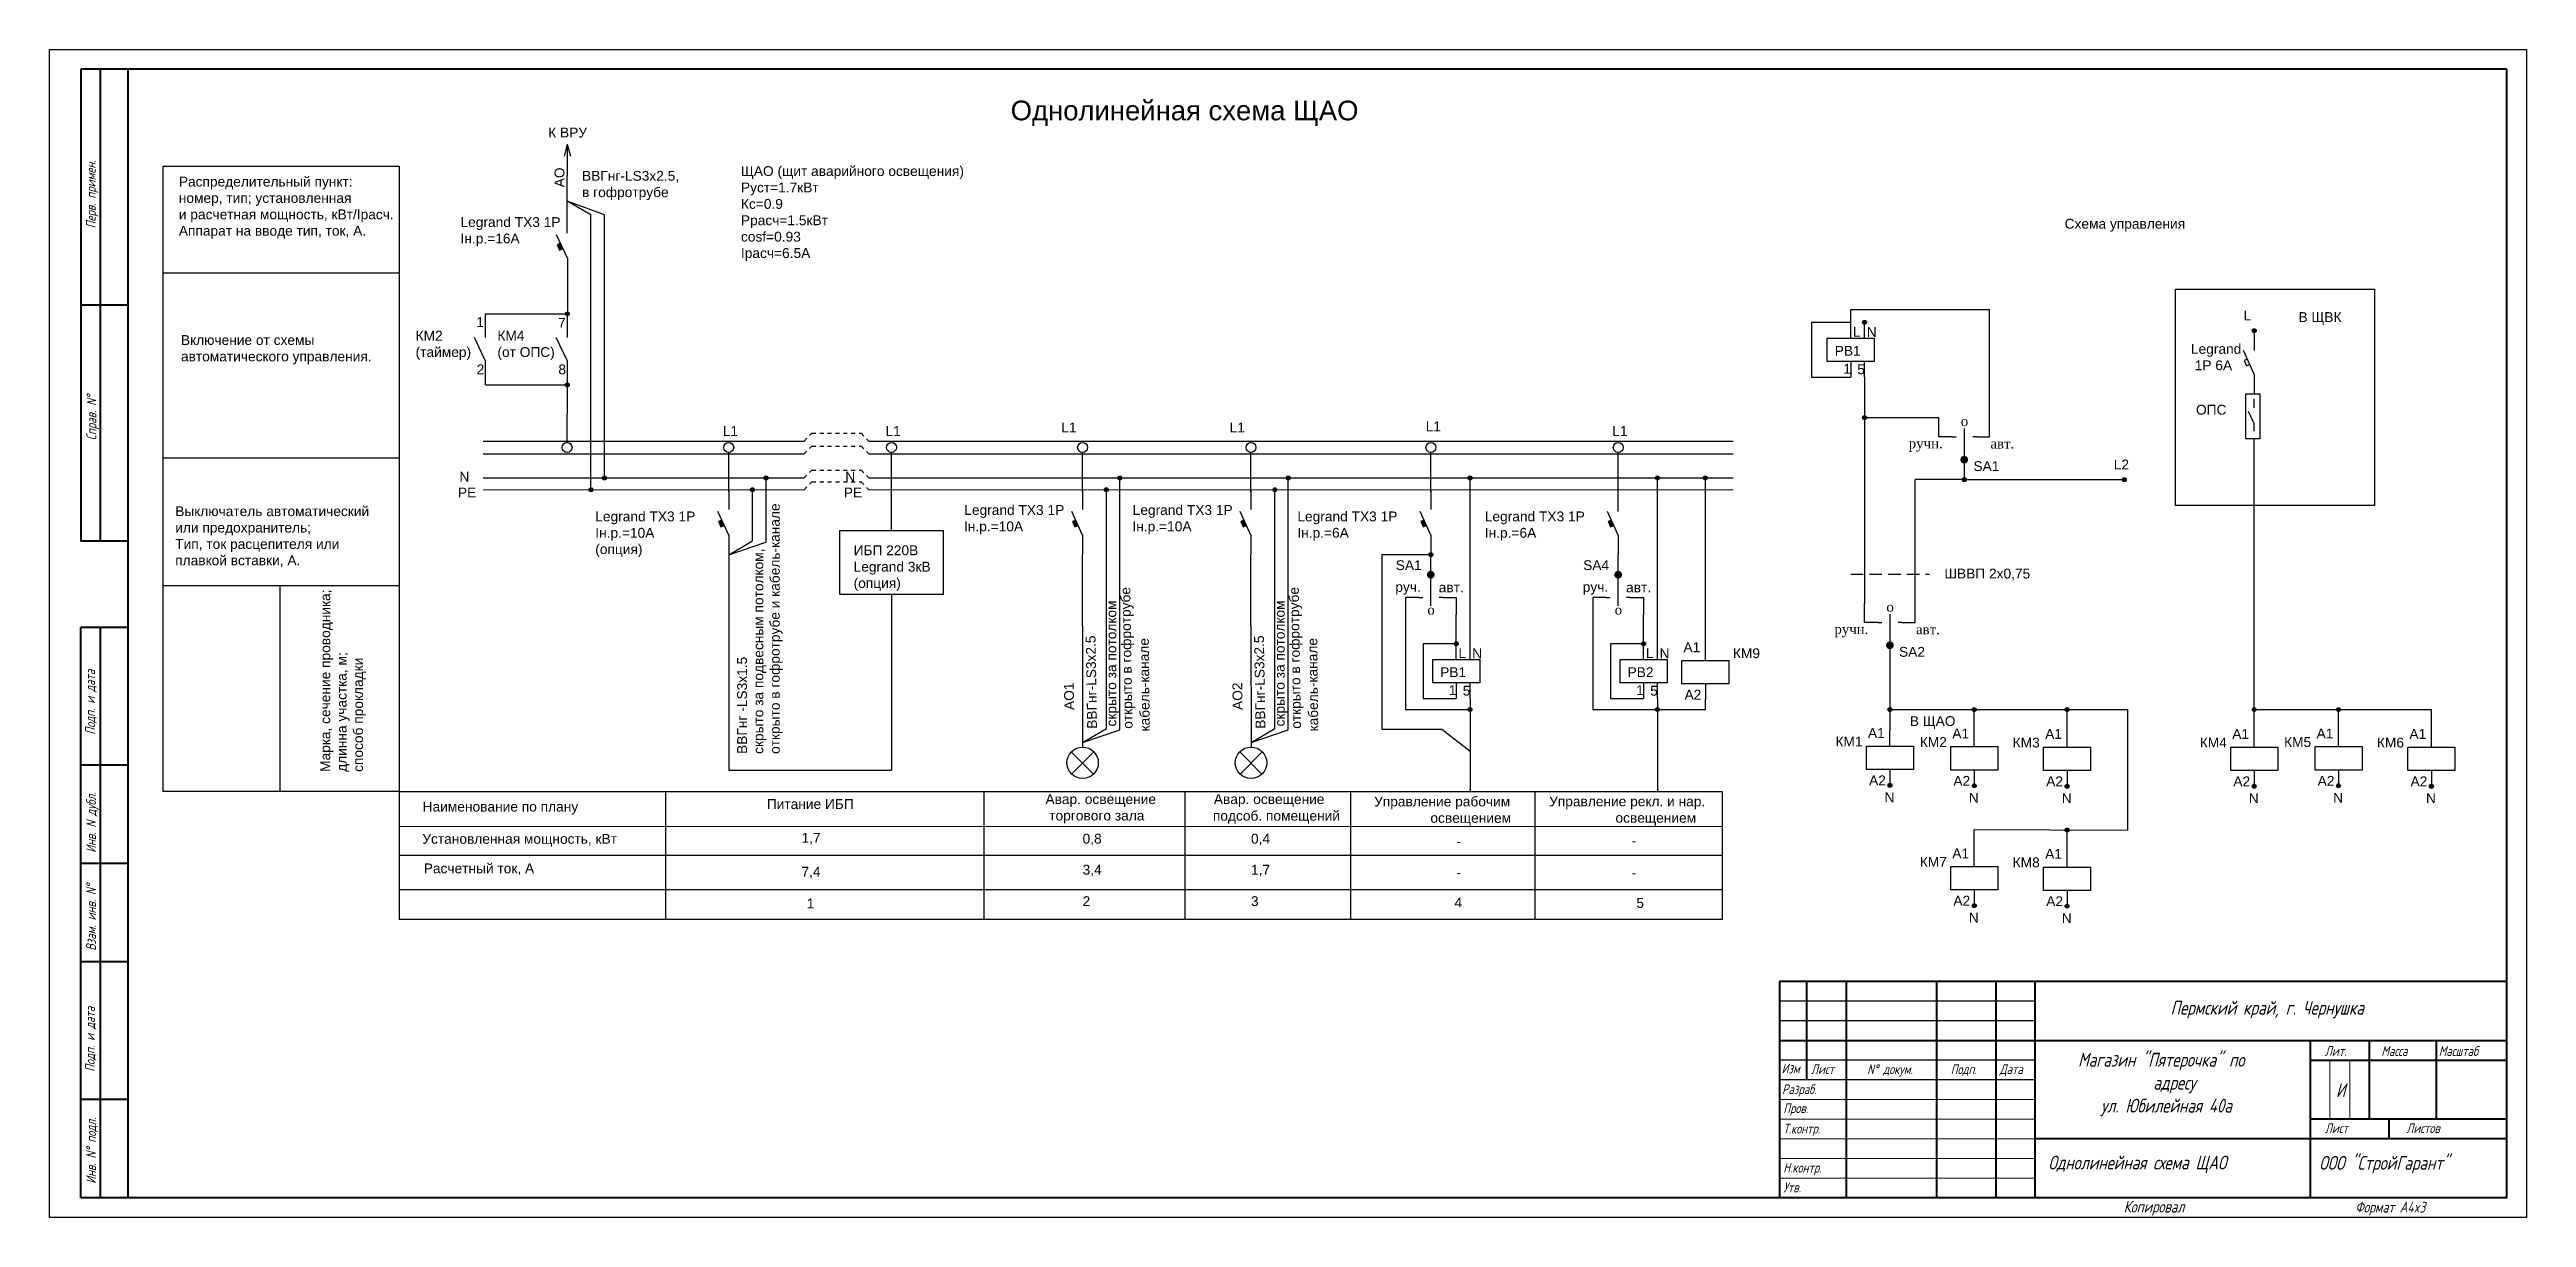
# Model space of a CAD drawing. Header units: millimetres. Extents: x 580 to 1210, y 312 to 609.
import ezdxf
from ezdxf.enums import TextEntityAlignment as Align

# ---------------------------------------------------------------- set-up
doc = ezdxf.new("R2010")
doc.units = ezdxf.units.MM
doc.linetypes.add('JIS_02_1.0', pattern=[2, 1, -1])
doc.linetypes.add('невидимая2', pattern=[4.7625, 3.175, -1.5875])
doc.layers.add('KONTUR', color=7, linetype='Continuous')
for name, color, linetype, lineweight in [('Основная', 7, 'Continuous', 40), ('текст', 7, 'Continuous', 30), ('тонкая', 7, 'Continuous', 20)]:
    doc.layers.add(name, color=color, linetype=linetype, lineweight=lineweight)
doc.styles.get("Standard").update_dxf_attribs({"font": 'arial.ttf'})
doc.styles.add('STYLE2', font='times.ttf', dxfattribs={"height": 3})
doc.styles.add('стиль1', font='romans.shx', dxfattribs={"width": 0.75, "oblique": 15, "height": 3.5})

# ---------------------------------------------------------------- blocks, each defined once
blk = doc.blocks.new('*U2')
for p, q in [((-11.38, 1.63), (70.26, 1.63)), ((-11.38, -1.63), (70.26, -1.63)), ((-11.38, -7.75), (70.26, -7.73)), ((-11.38, -10.75), (70.26, -10.73))]:
    blk.add_line(p, q)
at = {"char_height": 2.5, "attachment_point": 1}
for s, insert in [('N', (-17.4, -6.18)), ('PE', (-17.78, -10.21))]:
    blk.add_mtext_dynamic_manual_height_columns(s, width=0.9388, gutter_width=12.5, heights=[0], dxfattribs=dict(at, insert=insert))
blk = doc.blocks.new('Стрелка')
for q in [(-0.83, 4.98), (0, 0), (0.83, 4.98), (0, 8)]:
    blk.add_line((0, 8), q)
blk = doc.blocks.new('*U12')
for p, q in [((-11.38, 1.63), (208.44, 1.63)), ((-11.38, -1.63), (208.44, -1.63)), ((-11.38, -7.75), (208.44, -7.73)), ((-11.38, -10.75), (208.44, -10.73))]:
    blk.add_line(p, q)
at = {"char_height": 2.5, "attachment_point": 1}
for s, insert in [('N', (-17.4, -6.18)), ('PE', (-17.78, -10.21))]:
    blk.add_mtext_dynamic_manual_height_columns(s, width=0.9388, gutter_width=12.5, heights=[0], dxfattribs=dict(at, insert=insert))
blk = doc.blocks.new('Освещение')
h = blk.add_hatch(color=256)
h.dxf.hatch_style = 1
h.paths.add_polyline_path([(5.56, -10.75, 1), (6.56, -10.75, 1)])
h = blk.add_hatch(color=256)
h.dxf.hatch_style = 1
h.paths.add_polyline_path([(8.98, -7.75, 1), (9.98, -7.75, 1)])
h = blk.add_hatch(color=256)
h.dxf.hatch_style = 1
h.paths.add_polyline_path([(-1.74, -18.47), (-2.58, -18.86), (-1.97, -20.2), (-1.12, -19.81)])
for p, q in [((0, -11.25), (0, -1.25)), ((0, -10.76), (0, -15.76)), ((6.07, -71.5), (6.06, -11.25)), ((9.49, -71.81), (9.49, -8.25)), ((0, -22.27), (-2.75, -16.27)), ((0, -22.27), (0, -27.27)), ((0, -33.27), (0, -27.27)), ((0, -39.34), (0, -33.27)), ((0, -45.34), (0, -39.34)), ((0, -45.34), (0.01, -76.19)), ((0.01, -75), (6.07, -71.5)), ((0.01, -75), (9.49, -71.81)), ((-2.86, -77.39), (2.8, -83.05)), ((-2.78, -83.05), (2.88, -77.4))]:
    blk.add_line(p, q)
at = {"linetype": 'Continuous'}
for p, q in [((-1.72, -18.46), (-2.58, -18.86)), ((-2.58, -18.86), (-1.97, -20.2)), ((-1.97, -20.2), (-1.11, -19.81)), ((-1.97, -20.2), (-1.97, -20.2))]:
    blk.add_line(p, q, dxfattribs=at)
for centre, radius in [((0, 0), 1.25), ((6.06, -10.75), 0.5), ((9.48, -7.75), 0.5), ((0.01, -80.19), 4)]:
    blk.add_circle(centre, radius)
for tag, p in [('Подкл', (-5.42, 3.85)), ('Автомат_002', (-30.16, -21.32)), ('Автомат_001', (-30.09, -17.14)), ('Обозначение_001', (-9.72, -90.67)), ('Обозначение_002', (-9.45, -94.88)), ('ТокРасч', (0.01, -108.63)), ('Колонка', (0.01, -116.61))]:
    blk.add_attdef(tag, p, '', height=2.5)
for tag, p in [('Длина', (1.19, -43.91)), ('Маркер', (-4.63, -66.77)), ('Марка', (1.18, -71.56)), ('Способ', (10.23, -71.56))]:
    blk.add_attdef(tag, text='', height=2.5, rotation=90.93985).set_placement(p, align=Align.TOP_LEFT)
blk.add_attdef('Мощность', text='', height=2.5).set_placement((0.01, -98.22), align=Align.TOP_LEFT)
blk = doc.blocks.new('Астр-е реле')
for p, q in [((0, -4), (0, 0)), ((3.51, -4), (3.51, 0)), ((0, -9.96), (0, -13.96)), ((3.51, -13.96), (3.51, -9.96))]:
    blk.add_line(p, q)
blk.add_lwpolyline([(-5.98, -4), (5.98, -4), (5.98, -9.96), (-5.98, -9.96)], close=True)
at = {"char_height": 2.5, "attachment_point": 1}
for s, insert in [('L', (0.56, -1.14)), ('N', (4.07, -1.21)), ('1', (-1.9, -10.55)), ('5', (1.66, -10.69))]:
    blk.add_mtext_dynamic_manual_height_columns(s, width=0.9464, gutter_width=12.5, heights=[0], dxfattribs=dict(at, insert=insert))
blk.add_attdef('РВ', (-4.08, -8.48), '', height=2.5)

msp = doc.modelspace()

# ---------------------------------------------------------------- hatches: boundary and pattern name
h = msp.add_hatch(color=256)
h.dxf.hatch_style = 1
h.paths.add_polyline_path([(709.82, 559.86), (708.98, 559.47), (709.59, 558.12), (710.44, 558.51)])
h = msp.add_hatch(color=256)
h.dxf.hatch_style = 1
h.paths.add_polyline_path([(712.07, 541.92, 1), (711.07, 541.92, 1)])
h = msp.add_hatch(color=256)
h.dxf.hatch_style = 1
h.paths.add_polyline_path([(1042.01, 539.76, 1), (1041.01, 539.76, 1)])
h = msp.add_hatch(color=256)
h.dxf.hatch_style = 1
h.paths.add_polyline_path([(1141.12, 537.63, 1), (1140.12, 537.63, 1)])
h = msp.add_hatch(color=256)
h.dxf.hatch_style = 1
h.paths.add_polyline_path([(712.07, 523.85, 1), (711.07, 523.85, 1)])
h = msp.add_hatch(color=256)
h.dxf.hatch_style = 1
h.paths.add_polyline_path([(1042.01, 515.51, 1), (1041.01, 515.51, 1)])
at = {"ltscale": 0.2}
for points in [[(1065.86, 504.85, 1), (1067.86, 504.85, 1)], [(930.18, 475.58, -1), (932.18, 475.58, -1)], [(977.85, 475.58, -1), (979.85, 475.58, -1)], [(1046.95, 457.64, 1), (1048.95, 457.64, 1)]]:
    msp.add_hatch(color=0, dxfattribs=at).paths.add_polyline_path(points)
h = msp.add_hatch(color=256)
h.dxf.hatch_style = 1
h.paths.add_polyline_path([(721.49, 500.19, 1), (720.49, 500.19, 1)])
h = msp.add_hatch(color=256)
h.dxf.hatch_style = 1
h.paths.add_polyline_path([(762.6, 500.2, 1), (761.6, 500.2, 1)])
h = msp.add_hatch(color=256)
h.dxf.hatch_style = 1
h.paths.add_polyline_path([(941.66, 500.2, 1), (940.66, 500.2, 1)])
h = msp.add_hatch(color=256)
h.dxf.hatch_style = 1
h.paths.add_polyline_path([(989.32, 500.2, 1), (988.32, 500.2, 1)])
h = msp.add_hatch(color=256)
h.dxf.hatch_style = 1
h.paths.add_polyline_path([(1001.52, 500.2, 1), (1000.52, 500.2, 1)])
h = msp.add_hatch(color=256)
h.dxf.hatch_style = 1
h.paths.add_polyline_path([(1067.38, 499.76, 1), (1066.38, 499.76, 1)])
h = msp.add_hatch(color=256)
h.dxf.hatch_style = 1
h.paths.add_polyline_path([(1108.09, 499.76, 1), (1107.09, 499.76, 1)])
h = msp.add_hatch(color=256)
h.dxf.hatch_style = 1
h.paths.add_polyline_path([(718.07, 497.19, 1), (717.07, 497.19, 1)])
h = msp.add_hatch(color=256)
h.dxf.hatch_style = 1
h.paths.add_polyline_path([(759.15, 497.19, 1), (758.15, 497.19, 1)])
h = msp.add_hatch(color=256)
h.dxf.hatch_style = 1
h.paths.add_polyline_path([(750.87, 489.47), (750.03, 489.08), (750.64, 487.73), (751.49, 488.12)])
h = msp.add_hatch(color=256)
h.dxf.hatch_style = 1
h.paths.add_polyline_path([(929.46, 489.47), (928.62, 489.08), (929.23, 487.73), (930.07, 488.12)])
h = msp.add_hatch(color=256)
h.dxf.hatch_style = 1
h.paths.add_polyline_path([(977.12, 489.47), (976.28, 489.08), (976.89, 487.73), (977.74, 488.12)])
h = msp.add_hatch(color=256)
h.dxf.hatch_style = 1
h.paths.add_polyline_path([(931.7, 480.67, 1), (930.7, 480.67, 1)])
h = msp.add_hatch(color=256)
h.dxf.hatch_style = 1
h.paths.add_polyline_path([(938.15, 458.03, 1), (937.15, 458.03, 1)])
h = msp.add_hatch(color=256)
h.dxf.hatch_style = 1
h.paths.add_polyline_path([(985.81, 458.03, 1), (984.81, 458.03, 1)])
h = msp.add_hatch(color=256)
h.dxf.hatch_style = 1
h.paths.add_polyline_path([(941.66, 441.31, 1), (940.66, 441.31, 1)])
h = msp.add_hatch(color=256)
h.dxf.hatch_style = 1
h.paths.add_polyline_path([(989.32, 441.31, 1), (988.32, 441.31, 1)])
h = msp.add_hatch(color=256)
h.dxf.hatch_style = 1
h.paths.add_polyline_path([(1048.46, 441.28, 1), (1047.46, 441.28, 1)])
h = msp.add_hatch(color=256)
h.dxf.hatch_style = 1
h.paths.add_polyline_path([(1069.9, 441.28, 1), (1068.9, 441.28, 1)])
h = msp.add_hatch(color=256)
h.dxf.hatch_style = 1
h.paths.add_polyline_path([(1093.53, 441.28, 1), (1092.53, 441.28, 1)])
h = msp.add_hatch(color=256)
h.dxf.hatch_style = 1
h.paths.add_polyline_path([(1141.11, 441.28, 1), (1140.11, 441.28, 1)])
h = msp.add_hatch(color=256)
h.dxf.hatch_style = 1
h.paths.add_polyline_path([(1162.56, 441.28, 1), (1161.56, 441.28, 1)])
h = msp.add_hatch(color=256)
h.dxf.hatch_style = 1
h.paths.add_polyline_path([(1048.46, 422.02, 1), (1047.46, 422.02, 1)])
h = msp.add_hatch(color=256)
h.dxf.hatch_style = 1
h.paths.add_polyline_path([(1069.9, 421.9, 1), (1068.9, 421.9, 1)])
h = msp.add_hatch(color=256)
h.dxf.hatch_style = 1
h.paths.add_polyline_path([(1093.53, 421.77, 1), (1092.53, 421.77, 1)])
h = msp.add_hatch(color=256)
h.dxf.hatch_style = 1
h.paths.add_polyline_path([(1141.11, 421.77, 1), (1140.11, 421.77, 1)])
h = msp.add_hatch(color=256)
h.dxf.hatch_style = 1
h.paths.add_polyline_path([(1162.56, 421.9, 1), (1161.56, 421.9, 1)])
h = msp.add_hatch(color=256)
h.dxf.hatch_style = 1
h.paths.add_polyline_path([(1186.18, 421.77, 1), (1185.18, 421.77, 1)])
h = msp.add_hatch(color=256)
h.dxf.hatch_style = 1
h.paths.add_polyline_path([(1093.53, 410.67, 1), (1092.53, 410.67, 1)])
h = msp.add_hatch(color=256)
h.dxf.hatch_style = 1
h.paths.add_polyline_path([(1069.9, 391.42, 1), (1068.9, 391.42, 1)])
h = msp.add_hatch(color=256)
h.dxf.hatch_style = 1
h.paths.add_polyline_path([(1093.53, 391.29, 1), (1092.53, 391.29, 1)])

# ---------------------------------------------------------------- linework, layer by layer
for p, q in [((608.76, 420.44), (608.76, 579.47)), ((608.76, 579.47), (668.76, 579.47)), ((668.76, 579.47), (668.76, 420.44)), ((711.56, 562.41), (711.56, 577.08)), ((717.57, 567.08), (711.56, 570.55)), ((720.99, 567.08), (711.56, 570.55)), ((717.57, 497.19), (717.57, 567.08)), ((720.99, 500.19), (720.99, 567.08)), ((711.57, 556.05), (708.82, 562.05)), ((711.57, 556.05), (711.57, 541.92)), ((608.76, 552.39), (668.76, 552.39)), ((690.77, 535.92), (690.77, 541.92)), ((690.77, 541.92), (711.57, 541.92)), ((711.57, 535.92), (711.57, 541.92)), ((1038, 539.76), (1038, 543.03)), ((1038, 543.03), (1073.33, 543.03)), ((1073.33, 515), (1073.33, 543.03)), ((690.77, 529.85), (687.92, 535.92)), ((711.57, 529.85), (708.71, 535.92)), ((1038, 539.76), (1028, 539.76)), ((1028, 539.76), (1028, 525.81)), ((1140.62, 537.63), (1140.62, 532.63)), ((690.78, 523.85), (690.77, 529.85)), ((711.57, 523.85), (711.57, 529.85)), ((1140.62, 526.61), (1137.87, 532.61)), ((690.78, 523.85), (711.57, 523.85)), ((711.56, 509.18), (711.57, 523.85)), ((1028, 525.81), (1038, 525.81)), ((1041.51, 525.81), (1041.51, 468.3)), ((1140.62, 526.61), (1140.62, 521.61)), ((1140.62, 514.05), (1139.19, 517.09)), ((1140.62, 517.98), (1140.62, 520.35)), ((1060.43, 515.51), (1041.44, 515.51)), ((1041.44, 515.51), (1041.51, 515.51)), ((1060.43, 510.86), (1060.43, 515.51)), ((1060.43, 510.65), (1060.43, 510.86)), ((1063.81, 510.65), (1060.43, 510.65)), ((1063.81, 510.65), (1064.83, 510.65)), ((1066.88, 512.76), (1066.88, 499.76)), ((1069.95, 510.65), (1069.01, 510.65)), ((1069.95, 510.65), (1073.33, 510.65)), ((1073.33, 510.65), (1073.33, 515)), ((1140.62, 512.08), (1140.62, 514.05)), ((608.76, 505.27), (668.76, 505.27)), ((752.62, 496.69), (752.62, 506.69)), ((794.01, 486.79), (794.01, 506.69)), ((931.2, 496.69), (931.2, 506.69)), ((978.86, 491.69), (978.86, 506.69)), ((1140.61, 441.28), (1140.61, 510.14)), ((762.1, 483.85), (762.1, 499.7)), ((773.77, 499.19), (773.77, 499.19)), ((941.16, 458.02), (941.16, 500.2)), ((988.82, 458.02), (988.82, 500.2)), ((1001.02, 457.79), (1001.02, 500.2)), ((1066.88, 499.76), (1054.41, 499.76)), ((1054.41, 467.79), (1054.41, 499.76)), ((1066.88, 499.76), (1078, 499.76)), ((1078, 499.76), (1107.59, 499.76)), ((752.62, 485.67), (749.87, 491.67)), ((752.62, 497.17), (752.62, 492.17)), ((758.68, 484.17), (758.67, 496.7)), ((931.2, 485.67), (928.45, 491.67)), ((931.2, 497.17), (931.2, 492.17)), ((978.86, 485.67), (976.12, 491.67)), ((752.62, 485.67), (752.62, 480.67)), ((931.2, 485.67), (931.2, 480.67)), ((978.86, 485.67), (978.86, 480.67)), ((752.62, 480.67), (758.68, 484.17)), ((752.62, 480.67), (762.09, 483.86)), ((752.62, 480.67), (752.62, 425.89)), ((931.2, 480.67), (918.75, 480.67)), ((918.75, 480.67), (918.75, 436.34)), ((931.2, 467.67), (931.2, 480.67)), ((978.86, 467.67), (978.86, 480.67)), ((608.73, 472.86), (668.7, 472.86)), ((638.48, 472.77), (638.48, 420.63)), ((794.01, 470.57), (794.01, 425.89)), ((928.13, 469.78), (924.75, 469.78)), ((924.75, 469.78), (924.75, 469.57)), ((924.75, 469.57), (924.75, 464.92)), ((928.13, 469.78), (929.15, 469.78)), ((934.26, 469.78), (933.33, 469.78)), ((934.26, 469.78), (937.65, 469.78)), ((937.65, 469.78), (937.65, 465.43)), ((975.8, 469.78), (972.41, 469.78)), ((972.41, 469.78), (972.41, 469.57)), ((972.41, 469.57), (972.41, 464.92)), ((975.8, 469.78), (976.81, 469.78)), ((981.93, 469.78), (981, 469.78)), ((981.93, 469.78), (985.31, 469.78)), ((985.31, 469.78), (985.31, 465.43)), ((1041.51, 463.65), (1041.51, 468.3)), ((1054.41, 463.43), (1054.41, 467.79)), ((924.75, 464.92), (924.75, 441.31)), ((937.65, 458.03), (937.65, 465.43)), ((972.41, 464.92), (972.41, 441.31)), ((985.31, 458.03), (985.31, 465.43)), ((1041.51, 463.43), (1041.51, 463.65)), ((1044.9, 463.43), (1041.51, 463.43)), ((1044.9, 463.43), (1045.91, 463.43)), ((1047.96, 465.55), (1047.96, 452.55)), ((1051.03, 463.43), (1050.1, 463.43)), ((1051.03, 463.43), (1054.41, 463.43)), ((937.65, 458.03), (929.26, 458.03)), ((929.26, 458.03), (929.26, 444.07)), ((985.31, 458.03), (976.93, 458.03)), ((976.93, 458.03), (976.93, 444.07)), ((1001.02, 453.79), (1001.02, 457.79)), ((1001.02, 447.83), (1001.02, 443.83)), ((1047.96, 452.55), (1047.96, 435.98)), ((924.75, 441.31), (941.16, 441.31)), ((929.26, 444.07), (937.65, 444.07)), ((941.16, 444.07), (941.16, 420.44)), ((972.41, 441.31), (988.82, 441.31)), ((976.93, 444.07), (985.31, 444.07)), ((988.82, 444.07), (988.82, 420.44)), ((988.82, 441.31), (1001.02, 441.31)), ((1001.02, 441.31), (1001.02, 443.83)), ((1047.96, 441.28), (1108.39, 441.28)), ((1069.4, 435.86), (1069.4, 441.28)), ((1093.03, 435.73), (1093.03, 441.28)), ((1093.03, 441.28), (1093.03, 441.28)), ((1108.39, 441.28), (1108.39, 410.58)), ((1140.61, 435.73), (1140.61, 441.28)), ((1140.61, 441.28), (1185.68, 441.28)), ((1162.06, 435.86), (1162.06, 441.28)), ((1185.68, 435.73), (1185.68, 441.28)), ((1185.68, 441.28), (1185.68, 441.28)), ((918.75, 436.34), (934.03, 436.34)), ((934.03, 436.34), (941.16, 430.73)), ((1047.96, 431.98), (1047.96, 435.98)), ((1069.4, 431.86), (1069.4, 435.86)), ((1093.03, 431.73), (1093.03, 435.73)), ((1140.61, 431.73), (1140.61, 435.73)), ((1162.06, 431.86), (1162.06, 435.86)), ((1185.68, 431.73), (1185.68, 435.73)), ((752.62, 425.89), (794.01, 425.89)), ((1047.96, 426.02), (1047.96, 422.02)), ((1069.4, 425.9), (1069.4, 421.9)), ((1093.03, 425.77), (1093.03, 421.77)), ((1140.61, 425.77), (1140.61, 421.77)), ((1162.06, 425.9), (1162.06, 421.9)), ((1185.68, 425.77), (1185.68, 421.77)), ((668.76, 420.44), (608.76, 420.44)), ((668.76, 420.44), (1005.31, 420.44)), ((668.76, 420.41), (668.76, 387.91)), ((736.51, 420.44), (736.51, 387.94)), ((736.51, 420.44), (736.51, 387.94)), ((736.51, 420.44), (736.51, 387.94)), ((817.52, 420.44), (817.52, 387.94)), ((868.63, 420.44), (868.63, 387.94)), ((910.78, 420.44), (910.78, 387.94)), ((957.64, 420.44), (957.64, 387.94)), ((1005.31, 420.44), (1005.31, 387.94)), ((1005.31, 411.53), (668.76, 411.51)), ((1069.4, 405.38), (1069.4, 410.8)), ((1069.4, 410.8), (1108.39, 410.58)), ((1093.03, 405.25), (1093.03, 410.8)), ((1093.03, 410.8), (1093.03, 410.8)), ((1005.31, 404.2), (668.76, 404.16)), ((1069.4, 401.38), (1069.4, 405.38)), ((1093.03, 401.25), (1093.03, 405.25)), ((1005.31, 395.44), (668.76, 395.44)), ((1069.4, 395.42), (1069.4, 391.42)), ((1093.03, 395.29), (1093.03, 391.29)), ((1005.31, 387.94), (668.76, 387.94)), ((1084.86, 367.13), (1019.86, 367.13)), ((1084.86, 362.13), (1019.86, 362.13)), ((1084.86, 352.13), (1019.86, 352.13)), ((1084.86, 347.13), (1019.86, 347.13)), ((1154.86, 317.13), (1154.86, 317.13))]:
    msp.add_line(p, q)
at = {"linetype": 'Continuous'}
for p, q in [((709.84, 559.87), (708.98, 559.47)), ((708.98, 559.47), (709.59, 558.12)), ((709.59, 558.12), (710.46, 558.52)), ((709.59, 558.12), (709.59, 558.12)), ((1138.89, 530.42), (1138.03, 530.02)), ((1138.03, 530.02), (1138.65, 528.68)), ((1138.65, 528.68), (1139.51, 529.07)), ((1138.65, 528.68), (1138.65, 528.68)), ((750.89, 489.48), (750.03, 489.08)), ((750.03, 489.08), (750.64, 487.73)), ((750.64, 487.73), (751.51, 488.13)), ((750.64, 487.73), (750.64, 487.73)), ((929.47, 489.48), (928.62, 489.08)), ((928.62, 489.08), (929.23, 487.73)), ((929.23, 487.73), (930.09, 488.13)), ((929.23, 487.73), (929.23, 487.73)), ((977.14, 489.48), (976.28, 489.08)), ((976.28, 489.08), (976.89, 487.73)), ((976.89, 487.73), (977.76, 488.13)), ((976.89, 487.73), (976.89, 487.73))]:
    msp.add_line(p, q, dxfattribs=at)
at = {"linetype": 'JIS_02_1.0'}
for p, q in [((771.77, 509.57), (773.77, 511.56)), ((773.77, 511.56), (786.28, 511.56)), ((786.28, 511.56), (788.27, 509.57)), ((771.77, 506.3), (773.77, 508.29)), ((773.77, 508.29), (786.28, 508.29)), ((786.28, 508.29), (788.27, 506.3)), ((771.77, 500.2), (773.77, 502.19)), ((771.77, 497.2), (773.77, 499.19)), ((773.77, 502.19), (786.28, 502.19)), ((773.77, 499.19), (786.28, 499.19)), ((786.28, 502.19), (788.27, 500.2)), ((786.28, 499.19), (788.27, 497.2))]:
    msp.add_line(p, q, dxfattribs=at)
at = {"linetype": 'невидимая2'}
msp.add_line((1038, 475.72), (1058, 475.72), dxfattribs=at)
for points in [[(1120.57, 548.22), (1171.22, 548.22), (1171.22, 493.22), (1120.57, 493.22)], [(1142.06, 521.61), (1142.06, 510.14), (1138.48, 510.14), (1138.48, 521.61)], [(780.9, 486.79), (807.12, 486.79), (807.12, 470.57), (780.9, 470.57)], [(1007, 447.83), (995.04, 447.83), (995.04, 453.79), (1007, 453.79)], [(1053.94, 426.02), (1041.98, 426.02), (1041.98, 431.98), (1053.94, 431.98)], [(1075.38, 425.9), (1063.42, 425.9), (1063.42, 431.86), (1075.38, 431.86)], [(1099.01, 425.77), (1087.05, 425.77), (1087.05, 431.73), (1099.01, 431.73)], [(1146.59, 425.77), (1134.64, 425.77), (1134.64, 431.73), (1146.59, 431.73)], [(1168.04, 425.9), (1156.08, 425.9), (1156.08, 431.86), (1168.04, 431.86)], [(1191.66, 425.77), (1179.7, 425.77), (1179.7, 431.73), (1191.66, 431.73)], [(1075.38, 395.42), (1063.42, 395.42), (1063.42, 401.38), (1075.38, 401.38)], [(1099.01, 395.29), (1087.05, 395.29), (1087.05, 401.25), (1099.01, 401.25)]]:
    msp.add_lwpolyline(points, close=True)
for centre, radius in [((711.57, 541.92), 0.5), ((1041.51, 539.76), 0.5), ((1140.62, 537.63), 0.5), ((711.57, 523.85), 0.5), ((1041.51, 515.51), 0.5), ((711.51, 507.94), 1.25), ((752.62, 507.94), 1.25), ((794.01, 507.94), 1.25), ((931.2, 507.94), 1.25), ((978.86, 507.94), 1.25), ((720.99, 500.19), 0.5), ((762.1, 500.2), 0.5), ((941.16, 500.2), 0.5), ((988.82, 500.2), 0.5), ((1001.02, 500.2), 0.5), ((1066.88, 499.76), 0.5), ((1107.59, 499.76), 0.5), ((717.57, 497.19), 0.5), ((758.65, 497.19), 0.5), ((931.2, 480.67), 0.5), ((937.65, 458.03), 0.5), ((985.31, 458.03), 0.5), ((941.16, 441.31), 0.5), ((988.82, 441.31), 0.5), ((1047.96, 441.28), 0.5), ((1069.4, 441.28), 0.5), ((1093.03, 441.28), 0.5), ((1140.61, 441.28), 0.5), ((1162.06, 441.28), 0.5), ((1047.96, 422.02), 0.5), ((1069.4, 421.9), 0.5), ((1093.03, 421.77), 0.5), ((1140.61, 421.77), 0.5), ((1162.06, 421.9), 0.5), ((1185.68, 421.77), 0.5), ((1093.03, 410.67), 0.5), ((1069.4, 391.42), 0.5), ((1093.03, 391.29), 0.5)]:
    msp.add_circle(centre, radius)
at = {"layer": 'KONTUR'}
for p, q in [((579.86, 312.13), (579.86, 609.13)), ((579.86, 609.13), (1209.86, 609.13)), ((1209.86, 609.13), (1209.86, 312.13)), ((1209.86, 312.13), (579.86, 312.13))]:
    msp.add_line(p, q, dxfattribs=at)
at = {"layer": 'Основная'}
for p, q in [((587.86, 604.13), (587.86, 484.13)), ((1204.86, 604.13), (587.86, 604.13)), ((592.86, 484.13), (592.86, 604.13)), ((599.86, 357.13), (599.86, 604.13)), ((1204.86, 317.13), (1204.86, 604.13)), ((599.86, 544.13), (587.86, 544.13)), ((599.86, 484.13), (587.86, 484.13)), ((587.86, 317.13), (587.86, 462.13)), ((599.86, 462.13), (587.86, 462.13)), ((592.86, 317.13), (592.86, 462.13)), ((599.86, 427.13), (587.86, 427.13)), ((599.86, 402.13), (587.86, 402.13)), ((599.86, 377.13), (587.86, 377.13)), ((1019.86, 372.13), (1019.86, 317.13)), ((1204.86, 372.13), (1019.86, 372.13)), ((1026.86, 347.13), (1026.86, 372.13)), ((1036.86, 372.13), (1036.86, 317.13)), ((1059.86, 317.13), (1059.86, 372.13)), ((1074.86, 372.13), (1074.86, 317.13)), ((1084.86, 372.13), (1084.86, 317.13)), ((599.86, 317.13), (599.86, 357.13)), ((1019.86, 357.13), (1204.86, 357.13)), ((1154.86, 357.13), (1154.86, 317.13)), ((1169.86, 357.13), (1169.86, 337.13)), ((1186.86, 357.13), (1186.86, 337.13)), ((1154.86, 352.13), (1204.86, 352.13)), ((599.86, 342.13), (587.86, 342.13)), ((1204.86, 337.13), (1154.86, 337.13)), ((1174.86, 337.13), (1174.86, 332.13)), ((1204.86, 332.13), (1084.86, 332.13)), ((1204.86, 317.13), (587.86, 317.13))]:
    msp.add_line(p, q, dxfattribs=at)
at = {"layer": 'тонкая'}
for p, q in [((1159.85, 351.92), (1159.85, 337.13)), ((1164.93, 351.92), (1164.93, 337.13)), ((1019.86, 342.13), (1084.86, 342.13)), ((1084.86, 337.13), (1019.86, 337.13)), ((1084.86, 332.13), (1019.86, 332.13))]:
    msp.add_line(p, q, dxfattribs=at)
for points in [[(1019.86, 327.13), (1084.86, 327.13)], [(1019.86, 322.13), (1084.86, 322.13)]]:
    msp.add_lwpolyline(points, dxfattribs=at)

# ---------------------------------------------------------------- block references
for name, p in [('Стрелка', (711.56, 577.08)), ('*U2', (701.51, 507.94)), ('*U12', (799.66, 507.94))]:
    msp.add_blockref(name, p)
for p, values in [((1038, 539.76), {'РВ': 'РВ1'}), ((937.65, 458.03), {'РВ': 'РВ1'}), ((985.31, 458.03), {'РВ': 'РВ2'})]:
    msp.add_blockref('Астр-е реле', p).add_auto_attribs(values)
ref = msp.add_blockref('Освещение', (842.61, 507.94))
ref.add_attrib('Подкл', 'L1', (837.2, 511.78), dxfattribs={"height": 2.5})
ref.add_attrib('Автомат_001', 'Legrand TX3 1P', (812.53, 490.79), dxfattribs={"height": 2.5})
ref.add_attrib('Маркер', 'АО1', dxfattribs={"height": 2.5, "rotation": 90.93985}).set_placement((837.98, 441.16), align=Align.TOP_LEFT)
ref.add_attrib('Марка', 'ВВГнг-LS3x2.5', dxfattribs={"height": 2.5, "rotation": 90.93985}).set_placement((843.79, 436.38), align=Align.TOP_LEFT)
ref.add_attrib('Способ', 'открыто в гофротрубе', dxfattribs={"height": 2.5, "rotation": 90.93985}).set_placement((852.84, 436.38), align=Align.TOP_LEFT)
ref.add_attrib('Обозначение_001', 'Авар. освещение', (833.17, 417.26), dxfattribs={"height": 2.5})
ref.add_attrib('Мощность', '0,8', dxfattribs={"height": 2.5}).set_placement((842.62, 409.71), align=Align.TOP_LEFT)
ref.add_attrib('ТокРасч', '3,4', (842.62, 399.31), dxfattribs={"height": 2.5})
ref.add_attrib('Колонка', '2', (842.62, 391.32), dxfattribs={"height": 2.5})
ref.add_attrib('Автомат_002', 'Iн.р.=10А', (812.46, 486.62), dxfattribs={"height": 2.5})
ref.add_attrib('Обозначение_002', ' торгового зала', (833.17, 413.09), dxfattribs={"height": 2.5})
ref = msp.add_blockref('Освещение', (885.45, 507.94))
ref.add_attrib('Подкл', 'L1', (880.03, 511.78), dxfattribs={"height": 2.5})
ref.add_attrib('Автомат_001', 'Legrand TX3 1P', (855.36, 490.79), dxfattribs={"height": 2.5})
ref.add_attrib('Маркер', 'АО2', dxfattribs={"height": 2.5, "rotation": 90.93985}).set_placement((880.82, 441.16), align=Align.TOP_LEFT)
ref.add_attrib('Марка', 'ВВГнг-LS3x2.5', dxfattribs={"height": 2.5, "rotation": 90.93985}).set_placement((886.62, 436.38), align=Align.TOP_LEFT)
ref.add_attrib('Способ', 'открыто в гофротрубе', dxfattribs={"height": 2.5, "rotation": 90.93985}).set_placement((895.68, 436.38), align=Align.TOP_LEFT)
ref.add_attrib('Обозначение_001', 'Авар. освещение', (876, 417.26), dxfattribs={"height": 2.5})
ref.add_attrib('Мощность', '0,4', dxfattribs={"height": 2.5}).set_placement((885.45, 409.71), align=Align.TOP_LEFT)
ref.add_attrib('ТокРасч', '1,7', (885.45, 399.31), dxfattribs={"height": 2.5})
ref.add_attrib('Колонка', '3', (885.45, 391.32), dxfattribs={"height": 2.5})
ref.add_attrib('Автомат_002', 'Iн.р.=10А', (855.29, 486.62), dxfattribs={"height": 2.5})
ref.add_attrib('Обозначение_002', 'подсоб. помещений', (875.77, 413.03), dxfattribs={"height": 2.5})

# ---------------------------------------------------------------- texts
at = {"style": 'STYLE2'}
for s, p in [('о', (1065.98, 513.37)), ('ручн.', (1052.75, 507.72)), ('авт.', (1073.52, 507.67)), ('о', (930.3, 465.41)), ('о', (977.96, 465.41)), ('о', (1047.06, 466.16)), ('ручн.', (1033.84, 460.5)), ('авт.', (1054.6, 460.45))]:
    msp.add_text(s, height=2.5, dxfattribs=at).set_placement(p)
for s, width, insert, char_height, attachment_point in [('Однолинейная схема ЩАО', 106.257, (824.32, 596.14), 5, 1), ('К ВРУ', 15.8143, (706.69, 589.28), 2.5, 1), ('ЩАО (щит аварийного освещения)\\PPуст=1.7кВт\\PКс=0.9\\PРрасч=1.5кВт\\Pcosf=0.93\\PIрасч=6.5A', 68.0665, (755.72, 579.47), 2.5, 1), ('Распределительный пункт:\\Pномер, тип; установленная\\Pи расчетная мощность, кВт/Iрасч. Аппарат на вводе тип, ток, А.', 55.2331, (612.75, 576.8), 2.5, 1), ('ВВГнг-LS3x2.5,\\Pв гофротрубе', 33.8081, (715.3, 578.27), 2.5, 1), ('Legrand TX3 1P\\PIн.р.=16А', 27.1918, (684.4, 566.51), 2.5, 1), ('Схема управления', 36.809, (1092.4, 566.08), 2.5, 1), ('L', 3.6653, (1137.91, 542.73), 2.5, 1), ('В ЩВК', 14.5006, (1151.87, 542.35), 2.5, 1), ('Включение от схемы автоматического управления.', 52.1128, (613.29, 536.51), 2.5, 1), ('КМ2\\P(таймер)', 15.9898, (672.98, 537.62), 2.5, 1), ('1', 1.2889, (688.38, 541.08), 2.5, 1), ('КМ4\\P(от ОПС)', 15.9898, (693.78, 537.62), 2.5, 1), ('7', 1.2889, (709.2, 540.88), 2.5, 1), ('2', 1.2889, (688.5, 529.04), 2.5, 1), ('8', 1.2889, (709.29, 529.04), 2.5, 1), ('L1', 2.3157, (751.1, 513.37), 2.5, 1), ('L1', 2.3157, (792.49, 513.37), 2.5, 1), ('L1', 2.3157, (929.89, 514.55), 2.5, 1), ('L1', 2.3157, (977.35, 513.37), 2.5, 1), ('SA1', 3.6653, (1069.2, 504.44), 2.5, 1), ('L2', 3.6653, (1104.89, 504.86), 2.5, 1), ('Выключатель автоматический\\Pили предохранитель;\\PТип, ток расцепителя или\\Pплавкой вставки, А.', 49.8574, (611.83, 492.98), 2.5, 1), ('Legrand TX3 1Р\\PIн.р.=10А\\P(опция)', 26.6769, (718.67, 491.66), 2.5, 1), ('Legrand TX3 1Р\\PIн.р.=6А', 26.6769, (897.25, 491.66), 2.5, 1), ('Legrand TX3 1Р\\PIн.р.=6А', 26.6769, (944.92, 491.66), 2.5, 1), ('ИБП 220В\\PLegrand 3кВ\\P(опция)', 20.5204, (784.38, 483.04), 2.5, 1), ('SA1', 6.8685, (922.26, 479.26), 2.5, 1), ('SA4', 6.8685, (969.93, 479.26), 2.5, 1), ('руч.', 6.5439, (922.16, 473.73), 2.5, 1), ('авт.', 7.3029, (933.2, 473.6), 2.5, 1), ('руч.', 6.5439, (969.83, 473.73), 2.5, 1), ('авт.', 7.3029, (980.86, 473.6), 2.5, 1), ('ШВВП 2х0,75', 23.3727, (1061.82, 477.12), 2.5, 1), ('А1', 3.6653, (995.44, 458.38), 2.5, 1), ('КМ9', 5.3894, (1008.03, 456.86), 2.5, 1), ('SA2', 3.6653, (1050.28, 457.22), 2.5, 1), ('А2', 3.6653, (995.72, 446.33), 2.5, 1), ('А1', 3.6653, (1042.38, 436.58), 2.5, 1), ('В ЩАО', 11.9422, (1053.02, 439.61), 2.5, 1), ('А1', 3.6653, (1063.83, 436.46), 2.5, 1), ('А1', 3.6653, (1087.45, 436.33), 2.5, 1), ('А1', 3.6653, (1135.04, 436.33), 2.5, 1), ('А1', 3.6653, (1156.48, 436.46), 2.5, 1), ('А1', 3.6653, (1180.1, 436.33), 2.5, 1), ('КМ1', 5.3894, (1034.11, 434.4), 2.5, 1), ('КМ2', 5.3894, (1055.56, 434.28), 2.5, 1), ('КМ3', 5.3894, (1079.18, 434.15), 2.5, 1), ('КМ4', 5.3894, (1126.77, 434.15), 2.5, 1), ('КМ5', 5.3894, (1148.21, 434.28), 2.5, 1), ('КМ6', 5.3894, (1171.83, 434.15), 2.5, 1), ('А2', 3.6653, (1042.66, 424.53), 2.5, 1), ('А2', 3.6653, (1064.1, 424.41), 2.5, 1), ('А2', 3.6653, (1087.72, 424.28), 2.5, 1), ('А2', 3.6653, (1135.31, 424.28), 2.5, 1), ('А2', 3.6653, (1156.75, 424.41), 2.5, 1), ('А2', 3.6653, (1180.38, 424.28), 2.5, 1), ('Наименование по плану', 47.5, (674.76, 417.85), 2.5, 1), ('Питание ИБП', 27.2468, (762.3, 418.52), 2.5, 1), ('Управление рабочим                 освещением', 45.8621, (938.92, 419.16), 2.5, 2), ('Управление рекл. и нар.                 освещением', 45.8621, (983.56, 419.18), 2.5, 2), ('N', 3.6653, (1046.59, 420.24), 2.5, 1), ('N', 3.6653, (1068.03, 420.11), 2.5, 1), ('N', 3.6653, (1091.66, 419.99), 2.5, 1), ('N', 3.6653, (1139.24, 419.99), 2.5, 1), ('N', 3.6653, (1160.69, 420.11), 2.5, 1), ('N', 3.6653, (1184.31, 419.99), 2.5, 1), ('Установленная мощность, кВт', 50, (674.67, 409.66), 2.5, 1), ('1,7', 5.5892, (771.13, 409.91), 2.5, 1), ('-', 5.9187, (937.67, 409.01), 2.5, 1), ('-', 5.9187, (982.32, 409.2), 2.5, 1), ('КМ7', 5.3894, (1055.56, 403.8), 2.5, 1), ('А1', 3.6653, (1063.83, 405.98), 2.5, 1), ('КМ8', 5.3894, (1079.18, 403.67), 2.5, 1), ('А1', 3.6653, (1087.45, 405.85), 2.5, 1), ('Расчетный ток, А', 50, (675.05, 402.15), 2.5, 1), ('7,4', 6.3456, (771.11, 401.3), 2.5, 1), ('-', 5.9187, (937.67, 401.13), 2.5, 1), ('-', 5.9187, (982.32, 401.03), 2.5, 1), ('1', 5.1242, (772.45, 393.25), 2.5, 1), ('4', 5.1242, (937.2, 393.46), 2.5, 1), ('5', 5.1242, (983.47, 393.35), 2.5, 1), ('А2', 3.6653, (1064.1, 393.93), 2.5, 1), ('А2', 3.6653, (1087.72, 393.8), 2.5, 1), ('N', 3.6653, (1068.03, 389.63), 2.5, 1), ('N', 3.6653, (1091.66, 389.51), 2.5, 1)]:
    msp.add_mtext_dynamic_manual_height_columns(s, width=width, gutter_width=12.5, heights=[0], dxfattribs=dict(insert=insert, char_height=char_height, attachment_point=attachment_point))
at = {"char_height": 2.5, "attachment_point": 1}
for s, width, insert, rotation in [('АО', 5.5766, (708.32, 574.1), 90), ('ВВГнг -LS3x1.5\\Pскрыто за подвесным потолком,\\Pоткрыто в гофротрубе и кабель-канале', 73.5279, (754.75, 430.01), 90), ('Марка, сечение проводника;\\Pдлинна участка, м; \\Pспособ прокладки', 46.8328, (648.76, 425.44), 90), ('скрыто за потолком', 32.8768, (848.68, 436.99), 90), ('скрыто за потолком', 32.8768, (891.52, 437), 90), ('кабель-канале', 2.5, (857.21, 435.71), 90.61513), ('кабель-канале', 2.5, (900.05, 435.72), 90.61513)]:
    msp.add_mtext_dynamic_manual_height_columns(s, width=width, gutter_width=12.5, heights=[0], dxfattribs=dict(at, insert=insert, rotation=rotation))
at = {"linetype": 'JIS_02_1.0', "char_height": 2.5, "attachment_point": 1}
for s, width, insert in [('Legrand\\P 1P 6А', 13.8942, (1124.52, 534.26)), ('ОПС', 9.1181, (1125.81, 518.79))]:
    msp.add_mtext_dynamic_manual_height_columns(s, width=width, gutter_width=12.5, heights=[0], dxfattribs=dict(at, insert=insert))
at = {"char_height": 3.5, "attachment_point": 1, "style": 'стиль1'}
for s, width, insert in [('Пермский край, г. Чернушка', 63.7416, (1119.34, 367.21)), ('\\pi5.0065;Магазин "Пятерочка" по\\P\\pi24.136;адресу \\P\\pi10.819;ул. Юбилейная 40а', 61.388, (1090.8, 353.98)), ('И', 3.5309, (1161.4, 346.25)), ('Однолинейная схема ЩАО', 65.7745, (1088.25, 327.83)), ('ООО "СтройГарант"', 46.337, (1157.15, 327.76))]:
    msp.add_mtext_dynamic_manual_height_columns(s, width=width, gutter_width=12.5, heights=[0], dxfattribs=dict(at, insert=insert))
at = {"layer": 'текст', "style": 'стиль1', "oblique": 15, "width": 0.75}
for s, p in [('Перв. примен.', (591.62, 563.65)), ('Справ. N%%d', (591.77, 509.76)), ('Подп. и дата', (591.44, 434.9)), ('Инв. N дубл.', (591.68, 404.88)), ('Взам. инв. N%%d', (591.68, 379.95)), ('Подп. и дата', (591.39, 349.17)), ('Инв. N%%d подл.', (591.68, 320.7))]:
    msp.add_text(s, height=2.5, rotation=90, dxfattribs=at).set_placement(p)
for s, height, p in [('Лит.', 2.5, (1158.58, 353.2)), ('Масса', 2.5, (1172.96, 353.2)), ('Масштаб', 2.5, (1187.55, 353.2)), ('Изм', 2.5, (1020.41, 348.74)), ('Лист', 2.5, (1027.88, 348.59)), ('N%%d докум. ', 2.5, (1042.17, 348.59)), ('Подп.', 2.5, (1063.42, 348.59)), ('Дата', 2.5, (1075.87, 348.59)), ('Разраб.', 2.5, (1020.52, 343.49)), ('Пров.', 2.5, (1020.83, 338.66)), ('Т.контр.', 2.5, (1020.83, 333.47)), ('Лист', 2.5, (1158.58, 333.58)), ('Листов', 2.5, (1179.31, 333.58)), ('Н.контр.', 2.5, (1020.83, 323.54)), ('Утв.', 2.5, (1020.83, 318.53)), ('Копировал', 3, (1107.4, 313.38)), ('Формат А4x3', 2.75, (1166.33, 313.38))]:
    msp.add_text(s, height=height, dxfattribs=at).set_placement(p)

doc.saveas('drawing.dxf')
